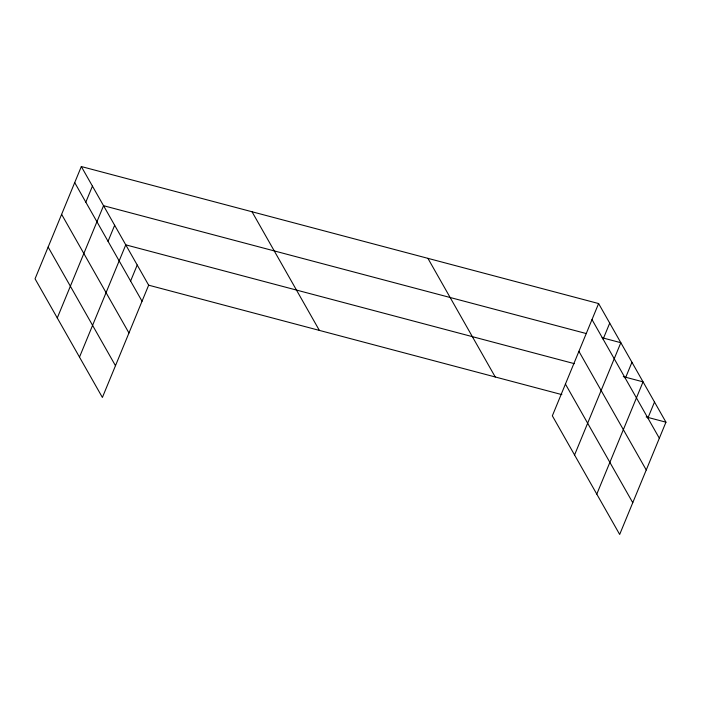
<?xml version="1.0" encoding="UTF-8"?>
<svg xmlns="http://www.w3.org/2000/svg" width="701" height="701" viewBox="0 0 701 701"><rect width="100%" height="100%" fill="white"/><g stroke="black" fill="none" stroke-linecap="round" stroke-linejoin="round"><path stroke-width="1.05" d="M81.325 166.549L35.05 278.814L102.39 397.449L148.656 285.184L81.325 166.549L598.61 303.551L665.95 422.186L619.675 534.451L552.344 415.816L598.61 303.551M85.82 202.168L92.436 186.124M57.272 317.965L103.546 205.7L586.483 333.606M108.042 241.319L114.657 225.275M79.493 357.116L125.768 244.851L574.356 363.661M130.596 281.066L137.212 265.022M603.114 339.17L609.721 323.126M574.566 454.967L620.832 342.701L602.098 337.742M625.336 378.321L631.943 362.277M596.788 494.117L643.054 381.852L623.277 376.612M647.89 418.059L654.506 402.024M148.656 285.184L561.86 394.619M646.173 416.955L665.95 422.186M592.003 319.595L659.334 438.23M578.912 351.341L646.252 469.985M565.427 384.06L632.766 502.696M427.908 258.336L495.248 376.98M252.027 211.763L319.367 330.399M74.709 182.593L142.049 301.228M61.618 214.348L128.958 332.984M48.141 247.059L115.472 365.694"/></g></svg>
